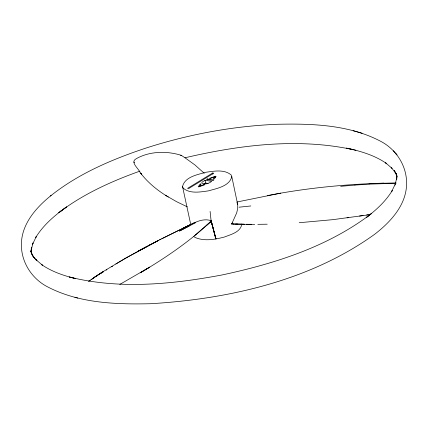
<?xml version="1.0" encoding="UTF-8"?>
<svg xmlns="http://www.w3.org/2000/svg" width="428" height="428" viewBox="0 0 428 428"><rect width="100%" height="100%" fill="white"/><g stroke="black" fill="none" stroke-linecap="round" stroke-linejoin="round"><path stroke-width="0.64" d="M241.799 224.031C240.841 232.142 230.639 234.581 224.192 237.091C214.974 239.461 204.659 241.397 195.543 237.668A24.952 9.309 -11.9 0 1 193.857 236.497M396.654 179.664L396.537 173.581L396.949 177.187L396.21 173.666L396.916 175.994M210.1 211.405L211.143 221.19L194.767 235.491M396.676 179.755L396.874 177.47L394.974 185.142M190.808 224.823L182.531 186.517C184.843 176.78 197.554 174.694 205.831 172.265C214.021 171.141 224.176 169.097 231.066 174.881L231.794 176.604L237.695 204.557L237.305 203.359M231.794 176.604C229.478 186.335 216.766 188.422 208.495 190.856C200.304 191.979 190.15 194.023 183.254 188.234L182.531 186.517M181.124 155.284C166.701 150.795 149.634 151.132 136.227 158.713C129.77 162.062 138.41 168.252 139.892 172.152C147.43 182.398 157.504 190.546 168.364 197.046M232.672 222.886L231.676 224.015L236.673 212.925L237.701 208.591L237.743 204.835M395.408 183.794L391.631 191.573L392.219 190.615C385.665 201.374 376.207 209.988 366.277 217.568L371.483 213.486L370.889 213.963M200.234 184.008L198.175 186.736L198.924 186.865L204.739 184.762L203.921 184.623L199.368 186.292L201.037 184.142L200.234 184.008L200.47 185.11M214.883 176.801L213.181 178.958L214 179.097L216.081 176.368L215.332 176.245L209.495 178.342L210.298 178.476L214.883 176.801L215.113 177.904M206.596 225.454L210.929 221.458C189.657 241.467 165.369 258.004 140.277 272.813L149.736 267.12L119.77 284.443M50.531 195.954C35.545 208.094 21.09 224.802 21.4 245.228C21.464 262.246 31.635 278.136 46.438 286.246C78.153 303.243 115.367 304.501 150.565 303.725C228.584 299.07 310.182 280.581 374.575 234.351C390.727 221.891 406.857 204.536 406.6 182.793C406.525 165.786 396.376 149.864 381.562 141.775C349.858 124.746 312.627 123.499 277.43 124.275C232.581 126.094 188.042 134.462 145.354 148.265C111.762 159.5 78.388 173.656 50.531 195.954L51.125 195.478M61.723 210.453L58.775 212.711L66.65 206.879C54.821 215.273 43.447 224.925 35.781 237.406L36.364 236.427L32.587 244.206L33.026 242.879L31.126 250.551L31.421 247.122L31.378 253.237M210.801 221.592L209.955 222.148M369.22 215.289C326.28 247.331 273.904 263.862 222.089 274.953C171.992 284.369 119.342 289.563 69.325 276.975L75.713 278.617C63.751 275.723 51.825 271.668 41.618 264.622L42.538 265.258L35.925 259.673L36.878 260.716L33.282 256.666L36.878 260.716M61.14 210.897C84.91 193.269 112.2 181.028 139.94 171.109M211.213 220.778C205.574 218.478 198.271 220.634 192.991 223.528M88.387 281.373L103.298 271.512L125.26 258.335L158.424 240.456M89.211 281.062L90.308 280.351M95.808 276.697L96.931 275.969M102.436 272.058L93.47 277.879L103.298 271.512M100.355 273.786L101.479 273.064M102.64 272.342L103.41 271.855M212.652 173.024L187.582 188.363L188.684 188.545L213.754 173.206L212.652 173.024L212.882 174.11M205.049 180.258L202.053 182.189L201.727 183.109C204.91 185.067 208.982 183.446 211.7 181.37L205.049 180.258L205.633 183.018L208.051 183.419M207.227 178.925L206.43 179.418L213.08 180.53L213.882 180.038L207.227 178.925L207.462 180.028M203.466 184.34L205.633 183.018M106.128 270.148L106.925 269.667M111.601 266.81L112.58 266.232M127.293 257.271L115.86 263.99M137.575 251.471L137.26 251.648L147.264 246.303L146.959 246.458M127.095 257.362L149.805 244.923M138.956 250.738L160.821 239.199M159.623 239.814L194.253 222.769M195.698 222.651L179.418 231.083L189.096 226.08M148.682 245.512L158.574 240.376M161.773 238.754L182.526 228.456M183.596 227.942L190.786 224.449M182.296 228.563L193.568 223.143M181.354 155.45L181.087 155.209L184.987 157.777C240.595 144.798 299.557 137.425 355.887 150.276M237.182 201.957L280.725 193.14M267.495 195.585C305.838 188.111 344.84 184.254 383.868 183.125M370.252 214.615L332.882 219.655L299.22 222.726M366.652 214.979L368.455 214.712M363.088 215.535L359.504 216.049M347.044 217.841L348.831 217.606M239.011 207.2L250.824 205.959M340.672 186.324L354.946 185.083M354.93 185.083L369.086 184.152M369.102 184.131L395.916 183.275M370.027 183.612L396.157 182.916M251.632 224.288L244.254 224.304M267.222 224.202L257.827 224.326M254.724 224.347L246.405 224.331M180.696 155.332L181.151 155.343M231.676 223.919L233.602 223.951M244.228 224.181L235.726 224.01M244.265 224.272L233.624 224.037L237.866 224.128M246.389 224.267L248.55 224.336M231.687 223.988L233.629 224.074M352.287 149.404L346.359 148.104L352.993 149.575L352.287 149.404C364.249 152.304 376.175 156.354 386.382 163.4L385.457 162.742L392.069 168.327L391.122 167.305L395.975 173.474L394.316 170.451L397.066 176.587M74.884 297.326L77.784 298.043M353.095 130.674L362.104 133.252M187.378 206.879L176.545 201.658L165.417 195.243M134.579 162.635L133.857 162.068M184.987 157.777L194.938 164.962L204.242 173.281M396.044 153.845L396.981 154.909L393.337 150.768M236.845 202.663L237.123 203.038M34.235 257.736L32.025 254.548L33.405 257.067M33.395 257.019L30.73 250.867L31.79 254.334L31.046 250.813L31.324 253.232M211.143 221.19L215.905 238.963L211.229 220.843M211.181 221.11L215.905 238.963L211.223 220.907M215.332 176.245L215.562 177.347M91.394 279.623A143.011 52.146 -11.3 0 1 93.593 278.152M93.962 277.911A143.011 52.146 -11.3 0 1 94.716 277.424M141.663 174.453L140.651 173.158L141.663 174.453"/></g></svg>
